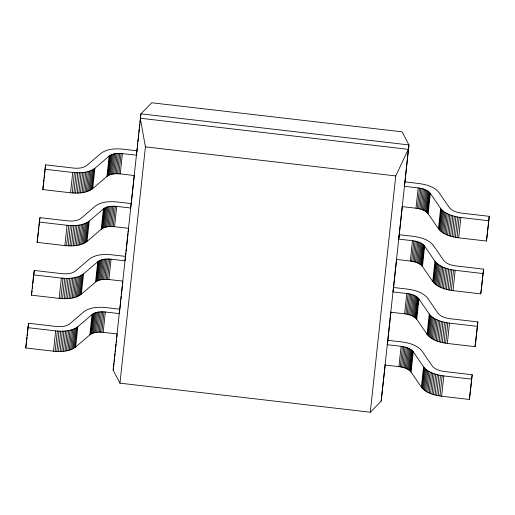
<?xml version="1.0" encoding="UTF-8"?>
<svg xmlns="http://www.w3.org/2000/svg" width="515" height="515" viewBox="0 0 515 515"><rect width="100%" height="100%" fill="white"/><g stroke="black" fill="none" stroke-linecap="round" stroke-linejoin="round"><path stroke-width="0.77" d="M117.04 333.92L103.18 332.31C98.68 331.898 93.627 332.008 89.868 334.834L75.66 346.994C69.403 351.706 60.963 351.887 53.476 351.198L25.75 347.979L27.939 327.669L28.576 323.259L56.296 326.478C60.796 326.89 65.849 326.78 69.609 323.954L83.816 311.794C90.08 307.088 98.513 306.901 106 307.59L119.866 309.2M122.731 281.113L108.871 279.51C104.371 279.098 99.318 279.207 95.558 282.027L81.351 294.187C75.087 298.9 66.654 299.08 59.167 298.391L31.441 295.172L33.63 274.868L34.26 270.459L61.987 273.671C66.487 274.083 71.54 273.974 75.299 271.154L89.507 258.994C95.771 254.281 104.204 254.101 111.691 254.79L125.557 256.399M128.422 228.312L114.555 226.703C110.062 226.291 105.009 226.4 101.249 229.227L87.041 241.387C80.778 246.093 72.345 246.279 64.858 245.591L37.132 242.372L39.32 222.062L39.951 217.652L67.677 220.871C72.177 221.283 77.231 221.173 80.99 218.347L95.198 206.187C101.455 201.474 109.895 201.294 117.381 201.983L131.248 203.592L130.61 208.002L116.744 206.393C112.251 205.981 107.197 206.09 103.438 208.916L89.23 221.077C82.966 225.789 74.533 225.969 67.047 225.28L39.32 222.062M134.112 175.506L120.246 173.896C115.753 173.491 110.699 173.6 106.94 176.42L92.726 188.58C86.469 193.292 78.035 193.473 70.542 192.784L42.822 189.565L45.005 169.255L45.642 164.851L73.368 168.064C77.862 168.476 82.921 168.366 86.681 165.547L100.889 153.386C107.146 148.674 115.579 148.494 123.072 149.183L136.932 150.792L136.301 155.195L122.435 153.592C117.941 153.18 112.888 153.29 109.129 156.109L94.915 168.27C88.657 172.982 80.224 173.162 72.731 172.474L45.005 169.255M27.057 337.319L25.75 347.979M27.224 335.761L27.565 332.632M27.733 331.074L28.576 323.259M32.329 288.426L32.664 285.297M32.831 283.733L34.26 270.459M38.355 232.497L37.132 242.372M38.522 230.932L38.857 227.81M39.031 226.246L39.365 223.117M39.533 221.559L39.951 217.652M44.045 179.69L42.822 189.565M44.213 178.126L44.548 175.003M44.715 173.439L45.642 164.851M53.476 351.198L55.665 330.888C63.152 331.576 71.585 331.396 77.849 326.684L92.056 314.523C95.816 311.704 100.869 311.588 105.369 312L119.229 313.609L119.757 309.94M59.167 298.391L61.356 278.081C68.843 278.77 77.276 278.589 83.539 273.883L97.747 261.717C101.507 258.897 106.56 258.788 111.06 259.2L124.92 260.809L125.448 257.133M64.858 245.591L67.047 225.28M70.542 192.784L72.731 172.474M55.157 351.365L57.345 331.055M60.847 298.558L63.036 278.248M66.538 245.752L68.727 225.448M72.229 192.951L74.418 172.641M56.843 351.468L59.032 331.158M62.534 298.661L64.723 278.358M68.225 245.861L70.413 225.551M73.915 193.054L76.104 172.744M58.517 351.513L60.706 331.203M64.208 298.713L66.396 278.403M69.898 245.906L72.087 225.596M75.589 193.106L77.778 172.795M60.171 351.5L62.36 331.19M65.862 298.7L68.051 278.39M71.553 245.893L73.742 225.583M77.244 193.093L79.432 172.782M61.8 351.43L63.989 331.119M67.491 298.623L69.68 278.312M73.182 245.822L75.37 225.512M78.872 193.016L81.061 172.705M63.397 351.294L65.585 330.984M69.087 298.494L71.276 278.184M74.778 245.687L76.967 225.377M80.462 192.887L82.651 172.577M64.948 351.101L67.137 330.797M70.632 298.301L72.821 277.991M76.323 245.494L78.512 225.184M82.014 192.694L84.203 172.383M66.441 350.857L68.63 330.546M72.132 298.05L74.321 277.74M77.823 245.249L80.012 224.939M83.514 192.443L85.702 172.132M67.877 350.548L70.066 330.237M73.568 297.747L75.757 277.437M79.259 244.94L81.447 224.63M84.949 192.134L87.138 171.83M69.248 350.187L71.437 329.877M74.939 297.38L77.128 277.076M80.63 244.58L82.818 224.27M86.314 191.773L88.503 171.463M70.542 349.775L72.731 329.465M76.233 296.968L78.422 276.658M81.924 244.168L84.106 223.858M87.608 191.361L89.797 171.051M71.752 349.312L73.941 329.001M77.443 296.505L79.632 276.195M83.134 243.698L85.323 223.394M88.825 190.898L91.013 170.587M72.879 348.797L75.068 328.486M78.563 295.99L80.752 275.68M84.254 243.189L86.443 222.879M89.945 190.383L92.134 170.072M73.903 348.237L76.091 327.926M79.593 295.43L81.782 275.126M85.284 242.629L87.473 222.319M90.975 189.823L93.163 169.512M74.836 347.638L77.025 327.328M80.527 294.831L82.715 274.521M86.211 242.024L88.4 221.72M91.902 189.224L94.091 168.914M75.66 346.994L77.849 326.684M81.351 294.187L83.539 273.883M87.041 241.387L89.23 221.077M92.726 188.58L94.915 168.27M89.868 334.834L92.056 314.523M95.558 282.027L97.747 261.717M101.249 229.227L103.438 208.916M106.94 176.42L109.129 156.109M90.543 334.325L92.732 314.015M96.234 281.518L98.423 261.214M101.925 228.718L104.107 208.408M107.609 175.911L109.798 155.601M91.329 333.862L93.511 313.551M97.013 281.055L99.202 260.745M102.704 228.254L104.893 207.944M108.395 175.448L110.583 155.137M92.211 333.443L94.4 313.133M97.902 280.643L100.09 260.332M103.592 227.836L105.781 207.526M109.283 175.029L111.472 154.725M93.196 333.076L95.378 312.772M98.88 280.276L101.069 259.966M104.571 227.469L106.76 207.159M110.262 174.669L112.45 154.358M94.258 332.767L96.447 312.457M99.949 279.967L102.137 259.657M105.639 227.16L107.828 206.85M111.33 174.353L113.519 154.049M95.397 332.516L97.586 312.206M101.088 279.709L103.277 259.406M106.779 226.909L108.968 206.599M112.47 174.102L114.658 153.792M96.601 332.323L98.79 312.013M102.292 279.523L104.481 259.212M107.983 226.716L110.171 206.406M113.673 173.909L115.862 153.605M97.863 332.194L100.052 311.884M103.554 279.388L105.736 259.084M109.238 226.587L111.427 206.277M114.929 173.78L117.117 153.47M99.157 332.13L101.346 311.82M104.848 279.323L107.036 259.013M110.538 226.523L112.727 206.212M116.229 173.716L118.418 153.406M100.489 332.123L102.678 311.813M106.18 279.323L108.362 259.013M111.864 226.516L114.053 206.206M117.555 173.716L119.744 153.406M101.828 332.188L104.017 311.878M107.519 279.381L109.708 259.071M113.21 226.581L115.399 206.27M118.901 173.774L121.089 153.464M103.18 332.31L105.369 312M108.871 279.51L111.06 259.2M114.555 226.703L116.744 206.393M120.246 173.896L122.435 153.592M385.239 364.787L381.158 401.172L370.298 412.219L119.963 383.166L113.145 370.073L140.917 113.828L151.777 102.781L402.112 131.834L408.929 144.927L404.97 181.705M114.04 363.262L113.145 370.073M114.214 361.665L114.555 358.466M114.729 356.869L115.07 353.67M115.244 352.073L115.592 348.874M115.766 347.271L116.107 344.078M116.281 342.475L116.622 339.282M116.796 337.679L117.143 334.48M119.898 308.897L120.761 300.902M120.928 299.305L121.276 296.106M121.45 294.509L122.313 286.514M122.48 284.917L122.828 281.718M125.499 256.934L125.93 252.936M126.098 251.339L127.997 233.746M128.171 232.149L128.512 228.95M131.267 203.367L134.196 176.188M136.868 151.404L137.215 148.204M137.383 146.608L137.73 143.408M137.904 141.812L138.245 138.612M138.419 137.009L138.767 133.816M138.934 132.213L139.282 129.014M139.456 127.417L139.797 124.218M139.971 122.621L140.312 119.422M140.486 117.826L140.917 113.828L408.929 144.927L381.158 401.172M119.963 383.166L145.423 146.872L140.28 118.238L408.292 149.337L395.758 175.924L370.298 412.219M387.653 342.398L390.924 312.019M393.254 290.434L393.421 288.838M393.595 287.235L396.608 259.257M398.919 237.821L402.299 206.489M398.919 366.629L401.108 346.325L387.241 344.715L387.879 340.306L401.739 341.915C409.058 342.951 417.195 344.979 422.004 351.043L432.297 366.049C435.188 369.68 440.061 370.897 444.458 371.521L472.178 374.74L469.995 395.05L469.358 399.46L441.632 396.241C434.312 395.205 426.175 393.177 421.367 387.113L411.073 372.107C408.189 368.47 403.309 367.259 398.919 366.629L385.053 365.026M404.603 313.828L406.792 293.518L392.932 291.908L393.569 287.499L407.429 289.108C414.749 290.145 422.886 292.172 427.695 298.236L437.988 313.242C440.879 316.88 445.752 318.096 450.142 318.721L477.869 321.939L475.68 342.243L475.049 346.653L447.323 343.434C440.003 342.398 431.866 340.376 427.057 334.306L416.764 319.306C413.873 315.669 409 314.453 404.603 313.828L390.743 312.219M410.294 261.021L412.483 240.711L398.623 239.108L399.26 234.698L413.12 236.308C420.44 237.344 428.577 239.366 433.385 245.436L443.679 260.436C446.563 264.073 451.443 265.289 455.833 265.914L483.559 269.133L481.371 289.443L480.74 293.853L453.013 290.634C445.687 289.597 437.557 287.57 432.748 281.505L422.455 266.5C419.564 262.862 414.691 261.646 410.294 261.021L396.434 259.412M415.985 208.221L418.174 187.911L404.314 186.301L404.945 181.892L418.811 183.501C426.13 184.537 434.267 186.565 439.07 192.629L449.37 207.635C452.254 211.272 457.133 212.489 461.524 213.113L489.25 216.326L487.061 236.636L486.424 241.046L458.704 237.827C451.378 236.791 443.248 234.769 438.439 228.699L428.145 213.693C425.255 210.062 420.382 208.845 415.985 208.221L402.125 206.612M400.258 366.815L402.447 346.511L401.108 346.325M405.942 314.015L408.131 293.705L406.792 293.518M411.633 261.208L413.822 240.898L412.483 240.711M417.324 208.408L419.513 188.097L418.174 187.911M401.571 367.066L403.76 346.756L402.447 346.511M407.262 314.259L409.451 293.956L408.131 293.705M412.953 261.459L415.142 241.149L413.822 240.898M418.644 208.652L420.832 188.342L419.513 188.097M402.852 367.369L405.041 347.065L403.76 346.756M408.543 314.568L410.732 294.258L409.451 293.956M414.234 261.762L416.423 241.451L415.142 241.149M419.925 208.961L422.113 188.651L420.832 188.342M404.095 367.729L406.284 347.425L405.041 347.065M409.779 314.929L411.968 294.619L410.732 294.258M415.47 262.122L417.659 241.812L416.423 241.451M421.161 209.322L423.349 189.011L422.113 188.651M405.273 368.148L407.462 347.837L406.284 347.425M410.964 315.341L413.152 295.031L411.968 294.619M416.654 262.534L418.843 242.23L417.659 241.812M422.339 209.734L424.527 189.423L423.349 189.011M406.38 368.605L408.569 348.295L407.462 347.837M412.071 315.804L414.26 295.494L413.152 295.031M417.762 262.998L419.95 242.687L418.843 242.23M423.452 210.191L425.641 189.887L424.527 189.423M407.417 369.107L409.605 348.803L408.569 348.295M413.101 316.307L415.29 295.996L414.26 295.494M418.792 263.5L420.98 243.189L419.95 242.687M424.482 210.699L426.671 190.389L425.641 189.887M408.356 369.654L410.545 349.344L409.605 348.803M414.047 316.847L416.236 296.537L415.29 295.996M419.738 264.047L421.927 243.737L420.98 243.189M425.429 211.24L427.617 190.93L426.671 190.389M409.2 370.227L411.388 349.923L410.545 349.344M414.89 317.427L417.079 297.116L416.236 296.537M420.581 264.62L422.77 244.31L421.927 243.737M426.272 211.82L428.461 191.509L427.617 190.93M409.94 370.839L412.129 350.528L411.388 349.923M415.631 318.032L417.82 297.722L417.079 297.116M421.322 265.225L423.51 244.921L422.77 244.31M427.012 212.425L429.201 192.114L428.461 191.509M410.564 371.463L412.753 351.153L412.129 350.528M416.255 318.656L418.444 298.352L417.82 297.722M421.946 265.856L424.135 245.546L423.51 244.921M427.637 213.049L429.825 192.739L429.201 192.114M411.073 372.107L413.262 351.797L412.753 351.153M416.764 319.306L418.952 298.996L418.444 298.352M422.455 266.5L424.643 246.189L424.135 245.546M428.145 213.693L430.334 193.389L429.825 192.739M421.367 387.113L423.555 366.802L413.262 351.797M427.057 334.306L429.246 314.002L418.952 298.996M432.748 281.505L434.937 261.195L424.643 246.189M438.439 228.699L440.628 208.395L430.334 193.389M421.985 387.924L424.173 367.613L423.555 366.802M427.675 335.117L429.864 314.807L429.246 314.002M433.366 282.31L435.555 262.006L434.937 261.195M439.057 229.51L441.239 209.199L440.628 208.395M422.712 388.716L424.901 368.405L424.173 367.613M428.403 335.909L430.592 315.605L429.864 314.807M434.094 283.108L436.282 262.798L435.555 262.006M439.784 230.302L441.973 209.991L441.239 209.199M423.549 389.488L425.738 369.184L424.901 368.405M429.24 336.688L431.428 316.377L430.592 315.605M434.93 283.881L437.119 263.571L436.282 262.798M440.621 231.081L442.81 210.77L441.973 209.991M424.489 390.241L426.678 369.937L425.738 369.184M430.18 337.441L432.368 317.131L431.428 316.377M435.87 284.634L438.059 264.324L437.119 263.571M441.561 231.834L443.75 211.523L442.81 210.77M425.532 390.969L427.72 370.658L426.678 369.937M431.222 338.168L433.411 317.858L432.368 317.131M436.913 285.361L439.095 265.051L438.059 264.324M442.597 232.555L444.786 212.251L443.75 211.523M426.665 391.664L428.853 371.354L427.72 370.658M432.355 338.864L434.544 318.553L433.411 317.858M438.046 286.057L440.235 265.746L439.095 265.051M443.737 233.25L445.919 212.946L444.786 212.251M427.888 392.327L430.077 372.017L428.853 371.354M433.579 339.52L435.761 319.216L434.544 318.553M439.263 286.72L441.452 266.409L440.235 265.746M444.954 233.913L447.142 213.603L445.919 212.946M429.188 392.951L431.377 372.641L430.077 372.017M434.879 340.145L437.068 319.841L435.761 319.216M440.57 287.344L442.758 267.034L441.452 266.409M446.26 234.537L448.449 214.227L447.142 213.603M430.566 393.537L432.755 373.227L431.377 372.641M436.257 340.73L438.445 320.42L437.068 319.841M441.947 287.924L444.136 267.62L442.758 267.034M447.632 235.123L449.82 214.813L448.449 214.227M432.008 394.072L434.197 373.761L432.755 373.227M437.699 341.271L439.887 320.961L438.445 320.42M443.389 288.464L445.578 268.154L444.136 267.62M449.08 235.664L451.269 215.354L449.82 214.813M433.514 394.567L435.703 374.257L434.197 373.761M439.205 341.76L441.394 321.45L439.887 320.961M444.889 288.96L447.078 268.65L445.578 268.154M450.58 236.153L452.769 215.843L451.269 215.354M435.066 395.005L437.254 374.701L435.703 374.257M440.756 342.205L442.945 321.894L441.394 321.45M446.447 289.398L448.636 269.088L447.078 268.65M452.138 236.597L454.327 216.287L452.769 215.843M436.662 395.398L438.851 375.087L437.254 374.701M442.353 342.597L444.542 322.287L442.945 321.894M448.044 289.791L450.232 269.48L448.636 269.088M453.734 236.984L455.923 216.68L454.327 216.287M438.297 395.739L440.486 375.429L438.851 375.087M443.988 342.932L446.177 322.622L444.542 322.287M449.679 290.125L451.867 269.821L450.232 269.48M455.369 237.325L457.552 217.015L455.923 216.68M439.958 396.016L442.147 375.705L440.486 375.429M445.642 343.215L447.831 322.905L446.177 322.622M451.333 290.409L453.522 270.098L451.867 269.821M457.024 237.608L459.213 217.298L457.552 217.015M441.632 396.241L443.821 375.931L442.147 375.705M447.323 343.434L449.511 323.13L447.831 322.905M453.013 290.634L455.202 270.324L453.522 270.098M458.704 237.827L460.886 217.517L459.213 217.298M469.358 399.46L472.178 374.74M475.049 346.653L477.869 321.939M480.74 293.853L483.559 269.133M486.424 241.046L489.25 216.326M31.441 295.172L32.078 290.769M145.423 146.872L395.758 175.924M460.886 217.517L488.613 220.735M455.202 270.324L482.922 273.542M33.63 274.868L61.356 278.081M449.511 323.13L477.238 326.343M27.939 327.669L55.665 330.888M443.821 375.931L471.547 379.149"/></g></svg>
